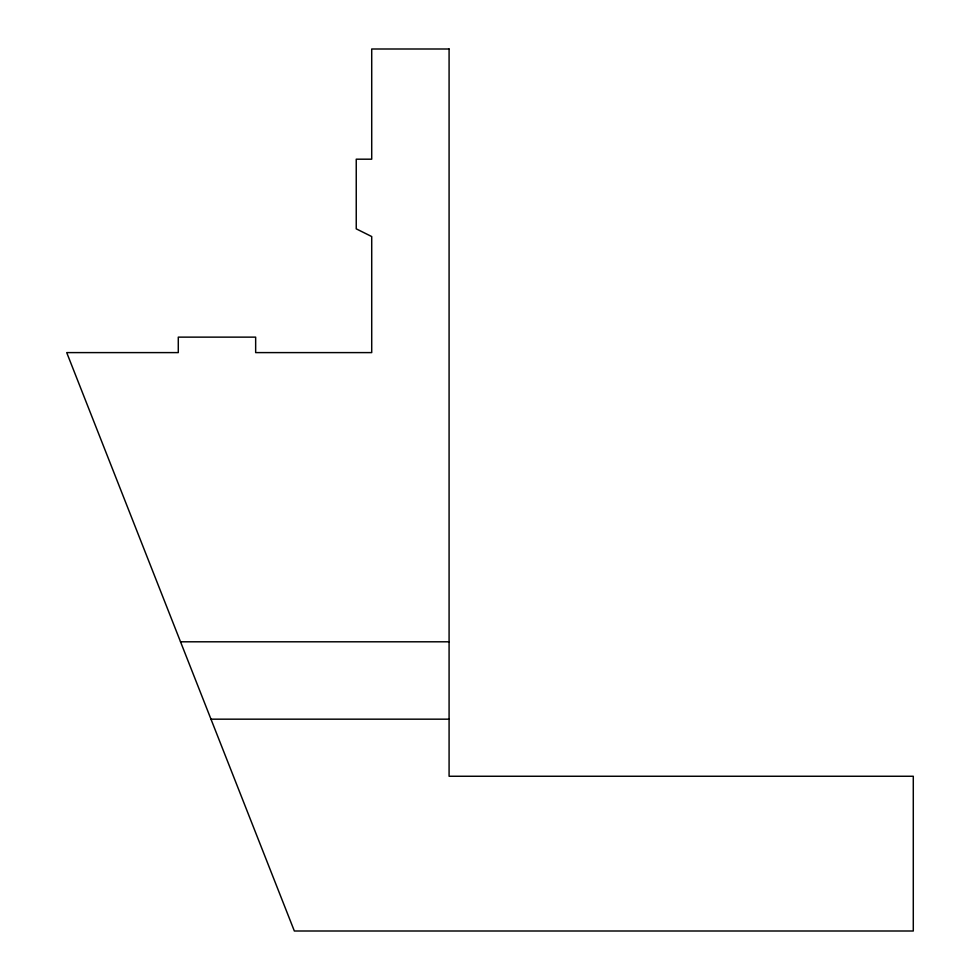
<?xml version="1.0" encoding="UTF-8"?>
<svg xmlns="http://www.w3.org/2000/svg" width="980" height="980" viewBox="0 0 980 980"><rect width="100%" height="100%" fill="white"/><g stroke="black" fill="none" stroke-linecap="round" stroke-linejoin="round"><path stroke-width="1.47" d="M180.528 641.802L449.085 641.802M210.982 719.173L449.085 719.173M449.085 49L371.714 49L371.714 159.189L356.242 159.189L356.242 228.842L371.714 236.548L371.714 352.604L255.657 352.604L255.657 337.132L178.286 337.132L178.286 352.604L66.714 352.604L294.343 931L913.287 931L913.287 776.258L449.085 776.258L449.085 49"/></g></svg>
